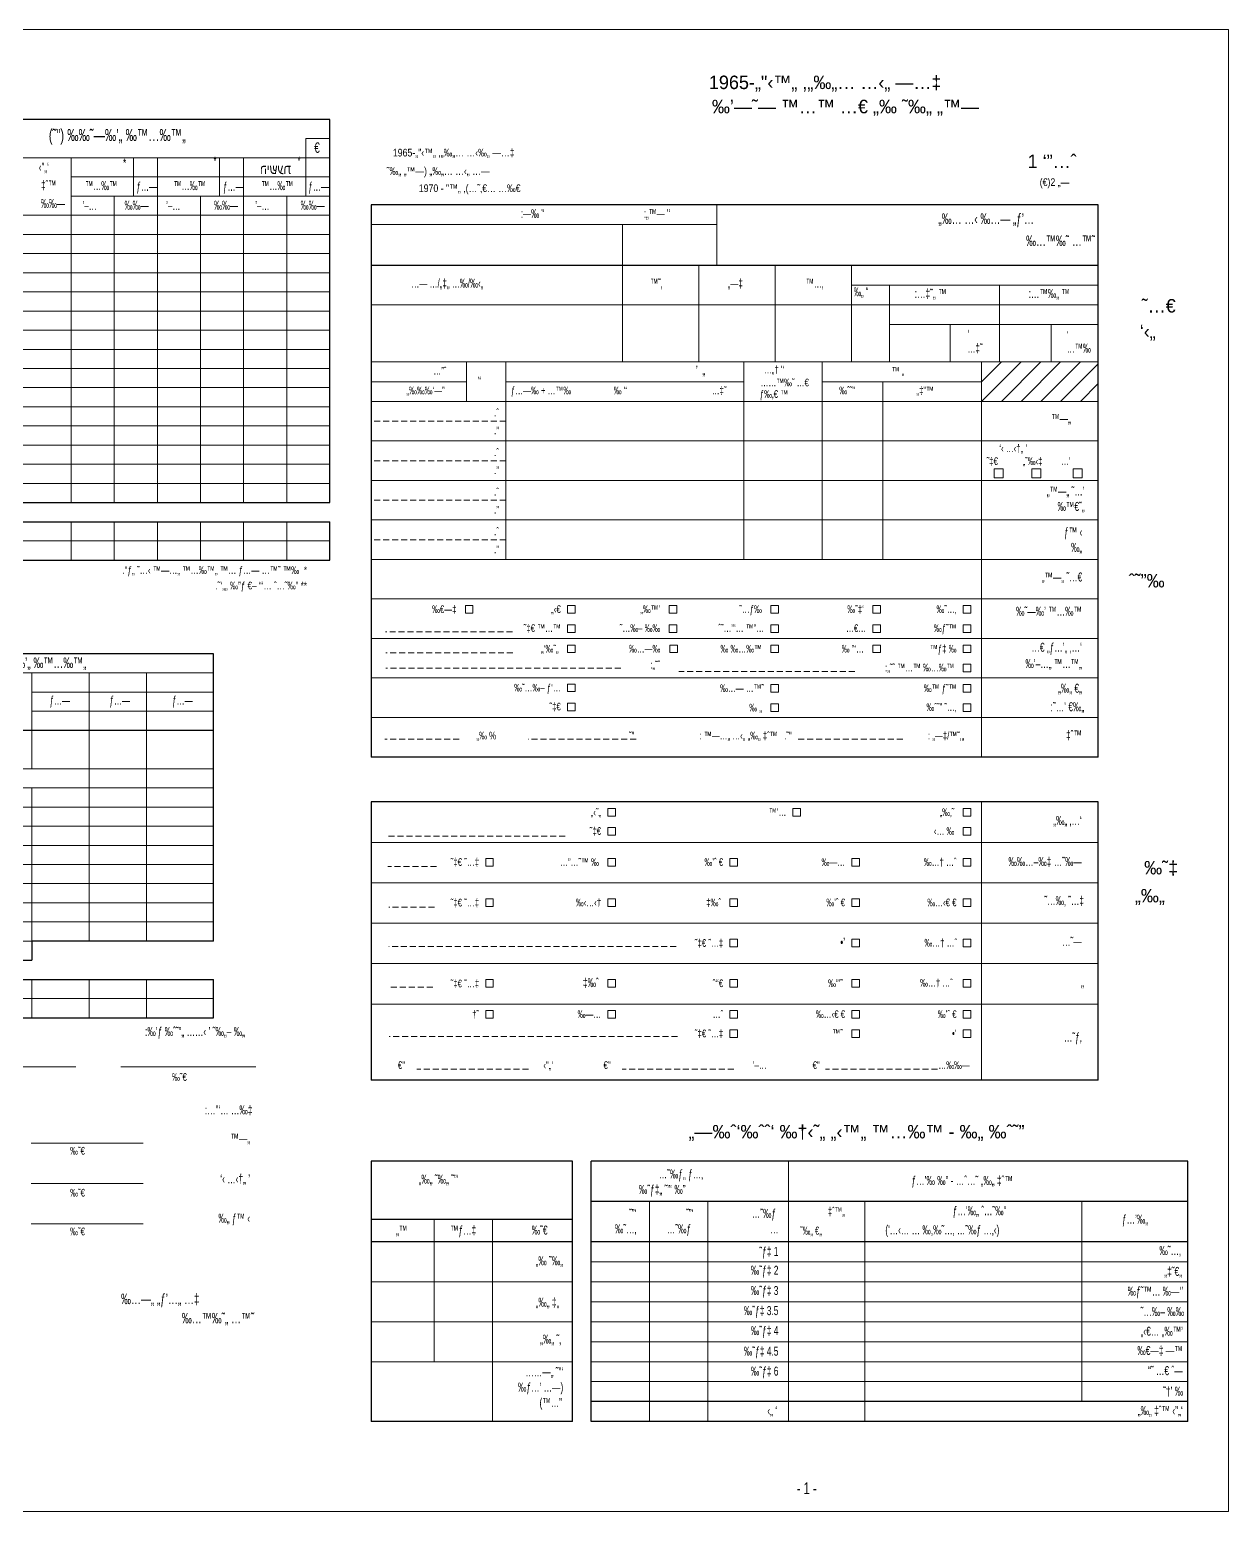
# Model space of a CAD drawing. Extents: x 7547 to 13940, y 5348 to 8442.
# Drawn here: x 11436 to 13940, y 5348 to 8442 of the extents above; entities that cross this region are included whole.
import ezdxf
from ezdxf.enums import TextEntityAlignment as Align

# ---------------------------------------------------------------- set-up
doc = ezdxf.new("R2010")
doc.units = 0
doc.header["$LTSCALE"] = 50
doc.header["$MEASUREMENT"] = 0
doc.linetypes.add('HIDDEN', pattern=[0.375, 0.25, -0.125])
doc.layers.add('AXES', color=7, linetype='CONTINUOUS')
for name, color, linetype, lineweight in [('misger-1', 11, 'CONTINUOUS', 30), ('misger-d', 1, 'CONTINUOUS', 18), ('text-1', 11, 'CONTINUOUS', 30), ('TEXT-d', 1, 'CONTINUOUS', 18)]:
    doc.layers.add(name, color=color, linetype=linetype, lineweight=lineweight)
doc.styles.add('FONT_9_HAND', font='heb.shx', dxfattribs={"width": 0.8})
doc.styles.add('HEB2', font='heb.shx', dxfattribs={"width": 1.3, "height": 2})
doc.styles.add('TEXT', font='techno.shx', dxfattribs={"width": 0.8, "height": 20})

msp = doc.modelspace()

# ---------------------------------------------------------------- linework, layer by layer
at = {"layer": 'misger-1'}
for p, q in [((12063.1, 8254.5), (9613.1, 8254.5)), ((12063.1, 7454.5), (12063.1, 8254.5)), ((12149.7, 8076.4), (12149.7, 6923.3)), ((13668.5, 8076.4), (12149.7, 8076.4)), ((13668.5, 6923.3), (13668.5, 8076.4)), ((13668.5, 7949.8), (12149.7, 7949.8)), ((9613.1, 7454.5), (12063.1, 7454.5)), ((9613.1, 7414.5), (12063.1, 7414.5)), ((12063.1, 7334.5), (12063.1, 7414.5)), ((9613.1, 7334.5), (12063.1, 7334.5)), ((11820.6, 7138.9), (9650.6, 7138.9)), ((11820.6, 6538.9), (11820.6, 7138.9)), ((11820.6, 6978.9), (9650.6, 6978.9)), ((13668.5, 6923.3), (12149.7, 6923.3)), ((13668.5, 6829.5), (12149.7, 6829.5)), ((12149.7, 6829.5), (12149.7, 6248.3)), ((13668.5, 6248.3), (13668.5, 6829.5)), ((11820.6, 6538.9), (11440.6, 6538.9)), ((11440.6, 6538.9), (11440.6, 6498.9)), ((11170.6, 6498.9), (11440.6, 6498.9)), ((9650.6, 6458.9), (11820.6, 6458.9)), ((11820.6, 6378.9), (11820.6, 6458.9)), ((9650.6, 6378.9), (11820.6, 6378.9)), ((13668.5, 6248.3), (12149.7, 6248.3)), ((12570, 6079.5), (12149.7, 6079.5)), ((12149.7, 6079.5), (12149.7, 5535.8)), ((12570, 5535.8), (12570, 6079.5)), ((13855.4, 6079.5), (12609.1, 6079.5)), ((12609.1, 5535.8), (12609.1, 6079.5)), ((13855.4, 5535.8), (13855.4, 6079.5)), ((13855.4, 5995.1), (12609.1, 5995.1)), ((12570, 5957.6), (12149.7, 5957.6)), ((12570, 5910.8), (12149.7, 5910.8)), ((13855.4, 5910.8), (12609.1, 5910.8)), ((13855.4, 5577.4), (12609.1, 5577.4)), ((12570, 5535.8), (12149.7, 5535.8)), ((13855.4, 5535.8), (12609.1, 5535.8))]:
    msp.add_line(p, q, dxfattribs=at)
at = {"layer": 'misger-d'}
for p, q in [((12013.1, 8094.5), (12013.1, 8214.5)), ((12063.1, 8214.5), (12013.1, 8214.5)), ((12063.1, 8174.5), (11253.1, 8174.5)), ((11523.1, 7454.5), (11523.1, 8174.5)), ((11653.1, 8094.5), (11653.1, 8174.5)), ((11703.1, 7454.5), (11703.1, 8174.5)), ((11833.1, 8094.5), (11833.1, 8174.5)), ((11883.1, 7454.5), (11883.1, 8174.5)), ((12063.1, 8134.5), (11523.1, 8134.5)), ((12063.1, 8094.5), (11523.1, 8094.5)), ((11613.1, 7454.5), (11613.1, 8094.5)), ((11793.1, 7454.5), (11793.1, 8094.5)), ((11973.1, 7454.5), (11973.1, 8094.5)), ((12871.6, 8076.4), (12871.6, 7949.8)), ((12063.1, 8054.5), (9613.1, 8054.5)), ((12063.1, 8014.5), (9613.1, 8014.5)), ((12871.6, 8035.1), (12149.7, 8035.1)), ((12674.7, 7748.3), (12674.7, 8035.1)), ((12063.1, 7974.5), (9613.1, 7974.5)), ((12063.1, 7934.5), (9613.1, 7934.5)), ((12834.1, 7748.3), (12834.1, 7949.8)), ((12993.5, 7748.3), (12993.5, 7949.8)), ((13152.8, 7748.3), (13152.8, 7949.8)), ((12063.1, 7894.5), (9613.1, 7894.5)), ((13668.5, 7908.6), (13152.8, 7908.6)), ((13232.5, 7748.3), (13232.5, 7908.6)), ((13462.2, 7748.3), (13462.2, 7908.6)), ((13668.5, 7867.3), (12149.7, 7867.3)), ((12063.1, 7854.5), (9613.1, 7854.5)), ((12063.1, 7814.5), (9613.1, 7814.5)), ((13668.5, 7826.1), (13232.5, 7826.1)), ((13359.1, 7748.3), (13359.1, 7826.1)), ((13570, 7748.3), (13570, 7826.1)), ((12063.1, 7774.5), (9613.1, 7774.5)), ((12063.1, 7734.5), (9613.1, 7734.5)), ((13668.5, 7748.3), (12149.7, 7748.3)), ((12348.5, 7665.8), (12348.5, 7748.3)), ((12431, 7335.8), (12431, 7748.3)), ((12927.8, 7335.8), (12927.8, 7748.3)), ((13091.9, 7335.8), (13091.9, 7748.3)), ((13424.7, 6923.3), (13424.7, 7748.3)), ((13424.7, 7665.8), (13507.2, 7748.3)), ((13424.7, 7707), (13466, 7748.3)), ((13466, 7665.8), (13548.5, 7748.3)), ((13507.2, 7665.8), (13589.7, 7748.3)), ((13548.5, 7665.8), (13631, 7748.3)), ((13589.7, 7665.8), (13668.5, 7744.5)), ((12348.5, 7707), (12149.7, 7707)), ((12927.8, 7707), (12431, 7707)), ((13424.7, 7707), (13091.9, 7707)), ((13218.5, 7335.8), (13218.5, 7707)), ((12063.1, 7694.5), (9613.1, 7694.5)), ((13631, 7665.8), (13668.5, 7703.3)), ((12063.1, 7654.5), (9613.1, 7654.5)), ((13668.5, 7665.8), (12149.7, 7665.8)), ((12063.1, 7614.5), (9613.1, 7614.5)), ((13668.5, 7583.3), (12149.7, 7583.3)), ((12063.1, 7574.5), (9613.1, 7574.5)), ((12063.1, 7534.5), (9613.1, 7534.5)), ((13451, 7525), (13451, 7506.3)), ((13469.8, 7525), (13451, 7525)), ((13469.8, 7506.3), (13469.8, 7525)), ((13529.7, 7525), (13529.7, 7506.3)), ((13548.5, 7525), (13529.7, 7525)), ((13548.5, 7506.3), (13548.5, 7525)), ((13615.7, 7525), (13615.7, 7506.3)), ((13634.5, 7525), (13615.7, 7525)), ((13634.5, 7506.3), (13634.5, 7525)), ((12063.1, 7494.5), (9613.1, 7494.5)), ((13668.5, 7500.8), (12149.7, 7500.8)), ((13451, 7506.3), (13469.8, 7506.3)), ((13529.7, 7506.3), (13548.5, 7506.3)), ((13615.7, 7506.3), (13634.5, 7506.3)), ((11523.1, 7334.5), (11523.1, 7414.5)), ((11613.1, 7334.5), (11613.1, 7414.5)), ((11703.1, 7334.5), (11703.1, 7414.5)), ((11793.1, 7334.5), (11793.1, 7414.5)), ((11883.1, 7334.5), (11883.1, 7414.5)), ((11973.1, 7334.5), (11973.1, 7414.5)), ((13668.5, 7418.3), (12149.7, 7418.3)), ((9613.1, 7374.5), (12063.1, 7374.5)), ((13668.5, 7335.8), (12149.7, 7335.8)), ((13668.5, 7253.3), (12149.7, 7253.3)), ((12346.3, 7239.6), (12346.3, 7223.7)), ((12362.2, 7239.6), (12346.3, 7239.6)), ((12362.2, 7223.7), (12362.2, 7239.6)), ((12559.5, 7239.6), (12559.5, 7223.7)), ((12575.4, 7239.6), (12559.5, 7239.6)), ((12575.4, 7223.7), (12575.4, 7239.6)), ((12772, 7239.6), (12772, 7223.7)), ((12787.9, 7239.6), (12772, 7239.6)), ((12787.9, 7223.7), (12787.9, 7239.6)), ((12984.1, 7239.6), (12984.1, 7223.7)), ((13000.1, 7239.6), (12984.1, 7239.6)), ((13000.1, 7223.7), (13000.1, 7239.6)), ((13197.2, 7239.6), (13197.2, 7223.7)), ((13213.2, 7239.6), (13197.2, 7239.6)), ((13213.2, 7223.7), (13213.2, 7239.6)), ((13402.1, 7239.6), (13386.1, 7239.6)), ((13386.1, 7239.6), (13386.1, 7223.7)), ((13402.1, 7223.7), (13402.1, 7239.6)), ((12346.3, 7223.7), (12362.2, 7223.7)), ((12559.5, 7223.7), (12575.4, 7223.7)), ((12772, 7223.7), (12787.9, 7223.7)), ((12984.1, 7223.7), (13000.1, 7223.7)), ((13197.2, 7223.7), (13213.2, 7223.7)), ((13386.1, 7223.7), (13402.1, 7223.7)), ((12575.4, 7199.5), (12559.5, 7199.5)), ((12559.5, 7199.5), (12559.5, 7183.6)), ((12559.5, 7183.6), (12575.4, 7183.6)), ((12575.4, 7183.6), (12575.4, 7199.5)), ((12787.9, 7199.5), (12772, 7199.5)), ((12772, 7199.5), (12772, 7183.6)), ((12772, 7183.6), (12787.9, 7183.6)), ((12787.9, 7183.6), (12787.9, 7199.5)), ((13000.1, 7199.5), (12984.1, 7199.5)), ((12984.1, 7199.5), (12984.1, 7183.6)), ((12984.1, 7183.6), (13000.1, 7183.6)), ((13000.1, 7183.6), (13000.1, 7199.5)), ((13213.2, 7199.5), (13197.2, 7199.5)), ((13197.2, 7199.5), (13197.2, 7183.6)), ((13197.2, 7183.6), (13213.2, 7183.6)), ((13213.2, 7183.6), (13213.2, 7199.5)), ((13402.1, 7199.5), (13386.1, 7199.5)), ((13386.1, 7199.5), (13386.1, 7183.6)), ((13386.1, 7183.6), (13402.1, 7183.6)), ((13402.1, 7183.6), (13402.1, 7199.5)), ((13668.5, 7170.8), (12149.7, 7170.8)), ((12559.5, 7157.1), (12559.5, 7141.2)), ((12575.4, 7157.1), (12559.5, 7157.1)), ((12575.4, 7141.2), (12575.4, 7157.1)), ((12773.3, 7157.1), (12773.3, 7141.2)), ((12789.3, 7157.1), (12773.3, 7157.1)), ((12789.3, 7141.2), (12789.3, 7157.1)), ((12984.1, 7157.1), (12984.1, 7141.2)), ((13000.1, 7157.1), (12984.1, 7157.1)), ((13000.1, 7141.2), (13000.1, 7157.1)), ((13197.2, 7157.1), (13197.2, 7141.2)), ((13213.2, 7157.1), (13197.2, 7157.1)), ((13213.2, 7141.2), (13213.2, 7157.1)), ((13402.1, 7157.1), (13386.1, 7157.1)), ((13386.1, 7157.1), (13386.1, 7141.2)), ((13402.1, 7141.2), (13402.1, 7157.1)), ((12559.5, 7141.2), (12575.4, 7141.2)), ((12773.3, 7141.2), (12789.3, 7141.2)), ((12984.1, 7141.2), (13000.1, 7141.2)), ((13197.2, 7141.2), (13213.2, 7141.2)), ((13386.1, 7141.2), (13402.1, 7141.2)), ((13386.1, 7117), (13386.1, 7101.1)), ((13402.1, 7117), (13386.1, 7117)), ((13402.1, 7101.1), (13402.1, 7117)), ((11820.6, 7098.9), (11170.6, 7098.9)), ((11440.6, 6898.9), (11440.6, 7098.9)), ((11560.6, 6538.9), (11560.6, 7098.9)), ((11680.6, 6538.9), (11680.6, 7098.9)), ((13668.5, 7088.3), (12149.7, 7088.3)), ((13386.1, 7101.1), (13402.1, 7101.1)), ((11820.6, 7058.9), (11440.6, 7058.9)), ((12559.5, 7075.7), (12559.5, 7059.8)), ((12575.4, 7075.7), (12559.5, 7075.7)), ((12559.5, 7059.8), (12575.4, 7059.8)), ((12575.4, 7059.8), (12575.4, 7075.7)), ((12984.1, 7074.6), (12984.1, 7058.7)), ((13000.1, 7074.6), (12984.1, 7074.6)), ((12984.1, 7058.7), (13000.1, 7058.7)), ((13000.1, 7058.7), (13000.1, 7074.6)), ((13402.1, 7074.6), (13386.1, 7074.6)), ((13386.1, 7074.6), (13386.1, 7058.7)), ((13386.1, 7058.7), (13402.1, 7058.7)), ((13402.1, 7058.7), (13402.1, 7074.6)), ((12559.5, 7035.6), (12559.5, 7019.7)), ((12575.4, 7035.6), (12559.5, 7035.6)), ((12575.4, 7019.7), (12575.4, 7035.6)), ((12984.1, 7034.1), (12984.1, 7018.1)), ((13000.1, 7034.1), (12984.1, 7034.1)), ((13000.1, 7018.1), (13000.1, 7034.1)), ((13402.1, 7034.5), (13386.1, 7034.5)), ((13386.1, 7034.5), (13386.1, 7018.6)), ((13402.1, 7018.6), (13402.1, 7034.5)), ((11820.6, 7018.9), (11440.6, 7018.9)), ((13668.5, 7005.8), (12149.7, 7005.8)), ((12559.5, 7019.7), (12575.4, 7019.7)), ((12984.1, 7018.1), (13000.1, 7018.1)), ((13386.1, 7018.6), (13402.1, 7018.6)), ((11820.6, 6898.9), (9650.6, 6898.9)), ((11820.6, 6858.9), (9650.6, 6858.9)), ((11440.6, 6538.9), (11440.6, 6858.9)), ((11820.6, 6818.9), (9650.6, 6818.9)), ((12643.8, 6815.9), (12643.8, 6799.9)), ((12659.7, 6815.9), (12643.8, 6815.9)), ((12659.7, 6799.9), (12659.7, 6815.9)), ((13046.5, 6815.9), (13030.5, 6815.9)), ((13030.5, 6815.9), (13030.5, 6799.9)), ((13046.5, 6799.9), (13046.5, 6815.9)), ((13402.1, 6815.9), (13386.1, 6815.9)), ((13386.1, 6815.9), (13386.1, 6799.9)), ((13402.1, 6799.9), (13402.1, 6815.9)), ((13424.7, 6248.3), (13424.7, 6829.5)), ((11820.6, 6778.9), (9650.6, 6778.9)), ((12643.8, 6799.9), (12659.7, 6799.9)), ((12643.8, 6775.8), (12643.8, 6759.8)), ((12659.7, 6775.8), (12643.8, 6775.8)), ((12659.7, 6759.8), (12659.7, 6775.8)), ((13030.5, 6799.9), (13046.5, 6799.9)), ((13386.1, 6799.9), (13402.1, 6799.9)), ((13386.1, 6775.8), (13386.1, 6759.8)), ((13402.1, 6775.8), (13386.1, 6775.8)), ((13402.1, 6759.8), (13402.1, 6775.8)), ((13668.5, 6745.1), (12149.7, 6745.1)), ((12643.8, 6759.8), (12659.7, 6759.8)), ((13386.1, 6759.8), (13402.1, 6759.8)), ((11820.6, 6738.9), (9650.6, 6738.9)), ((11820.6, 6698.9), (9650.6, 6698.9)), ((12404.7, 6711.7), (12388.8, 6711.7)), ((12388.8, 6711.7), (12388.8, 6695.7)), ((12388.8, 6695.7), (12404.7, 6695.7)), ((12404.7, 6695.7), (12404.7, 6711.7)), ((12643.8, 6711.7), (12643.8, 6695.7)), ((12659.7, 6711.7), (12643.8, 6711.7)), ((12643.8, 6695.7), (12659.7, 6695.7)), ((12659.7, 6695.7), (12659.7, 6711.7)), ((12898.8, 6711.7), (12898.8, 6695.7)), ((12914.7, 6711.7), (12898.8, 6711.7)), ((12898.8, 6695.7), (12914.7, 6695.7)), ((12914.7, 6695.7), (12914.7, 6711.7)), ((13153.4, 6711.7), (13153.4, 6695.7)), ((13169.3, 6711.7), (13153.4, 6711.7)), ((13153.4, 6695.7), (13169.3, 6695.7)), ((13169.3, 6695.7), (13169.3, 6711.7)), ((13402.1, 6711.7), (13386.1, 6711.7)), ((13386.1, 6711.7), (13386.1, 6695.7)), ((13386.1, 6695.7), (13402.1, 6695.7)), ((13402.1, 6695.7), (13402.1, 6711.7)), ((11820.6, 6658.9), (9650.6, 6658.9)), ((13668.5, 6660.8), (12149.7, 6660.8)), ((12404.7, 6627.3), (12388.8, 6627.3)), ((12388.8, 6627.3), (12388.8, 6611.4)), ((12404.7, 6611.4), (12404.7, 6627.3)), ((12643.8, 6627.3), (12643.8, 6611.4)), ((12659.7, 6627.3), (12643.8, 6627.3)), ((12659.7, 6611.4), (12659.7, 6627.3)), ((12898.8, 6627.3), (12898.8, 6611.4)), ((12914.7, 6627.3), (12898.8, 6627.3)), ((12914.7, 6611.4), (12914.7, 6627.3)), ((13153.4, 6627.3), (13153.4, 6611.4)), ((13169.3, 6627.3), (13153.4, 6627.3)), ((13169.3, 6611.4), (13169.3, 6627.3)), ((13402.1, 6627.3), (13386.1, 6627.3)), ((13386.1, 6627.3), (13386.1, 6611.4)), ((13402.1, 6611.4), (13402.1, 6627.3)), ((11820.6, 6618.9), (9650.6, 6618.9)), ((12388.8, 6611.4), (12404.7, 6611.4)), ((12643.8, 6611.4), (12659.7, 6611.4)), ((12898.8, 6611.4), (12914.7, 6611.4)), ((13153.4, 6611.4), (13169.3, 6611.4)), ((13386.1, 6611.4), (13402.1, 6611.4)), ((11820.6, 6578.9), (9650.6, 6578.9)), ((13668.5, 6576.4), (12149.7, 6576.4)), ((11440.6, 6538.9), (11170.6, 6538.9)), ((12914.7, 6542.9), (12898.8, 6542.9)), ((12898.8, 6542.9), (12898.8, 6527)), ((12914.7, 6527), (12914.7, 6542.9)), ((13169.3, 6542.9), (13153.4, 6542.9)), ((13153.4, 6542.9), (13153.4, 6527)), ((13169.3, 6527), (13169.3, 6542.9)), ((13402.1, 6542.9), (13386.1, 6542.9)), ((13386.1, 6542.9), (13386.1, 6527)), ((13402.1, 6527), (13402.1, 6542.9)), ((12898.8, 6527), (12914.7, 6527)), ((13153.4, 6527), (13169.3, 6527)), ((13386.1, 6527), (13402.1, 6527)), ((13668.5, 6492), (12149.7, 6492)), ((11440.6, 6378.9), (11440.6, 6458.9)), ((11560.6, 6378.9), (11560.6, 6458.9)), ((11680.6, 6378.9), (11680.6, 6458.9)), ((12404.7, 6458.6), (12388.8, 6458.6)), ((12388.8, 6458.6), (12388.8, 6442.6)), ((12388.8, 6442.6), (12404.7, 6442.6)), ((12404.7, 6442.6), (12404.7, 6458.6)), ((12643.8, 6458.6), (12643.8, 6442.6)), ((12659.7, 6458.6), (12643.8, 6458.6)), ((12643.8, 6442.6), (12659.7, 6442.6)), ((12659.7, 6442.6), (12659.7, 6458.6)), ((12898.8, 6458.6), (12898.8, 6442.6)), ((12914.7, 6458.6), (12898.8, 6458.6)), ((12898.8, 6442.6), (12914.7, 6442.6)), ((12914.7, 6442.6), (12914.7, 6458.6)), ((13153.4, 6458.6), (13153.4, 6442.6)), ((13169.3, 6458.6), (13153.4, 6458.6)), ((13153.4, 6442.6), (13169.3, 6442.6)), ((13169.3, 6442.6), (13169.3, 6458.6)), ((13386.1, 6458.6), (13386.1, 6442.6)), ((13402.1, 6458.6), (13386.1, 6458.6)), ((13386.1, 6442.6), (13402.1, 6442.6)), ((13402.1, 6442.6), (13402.1, 6458.6)), ((9650.6, 6418.9), (11820.6, 6418.9)), ((13668.5, 6407.6), (12149.7, 6407.6)), ((12388.8, 6394), (12388.8, 6378.1)), ((12404.7, 6394), (12388.8, 6394)), ((12388.8, 6378.1), (12404.7, 6378.1)), ((12404.7, 6378.1), (12404.7, 6394)), ((12643.8, 6394), (12643.8, 6378.1)), ((12659.7, 6394), (12643.8, 6394)), ((12643.8, 6378.1), (12659.7, 6378.1)), ((12659.7, 6378.1), (12659.7, 6394)), ((12898.8, 6394), (12898.8, 6378.1)), ((12914.7, 6394), (12898.8, 6394)), ((12898.8, 6378.1), (12914.7, 6378.1)), ((12914.7, 6378.1), (12914.7, 6394)), ((13153.4, 6394), (13153.4, 6378.1)), ((13169.3, 6394), (13153.4, 6394)), ((13153.4, 6378.1), (13169.3, 6378.1)), ((13169.3, 6378.1), (13169.3, 6394)), ((13386.1, 6394), (13386.1, 6378.1)), ((13402.1, 6394), (13386.1, 6394)), ((13386.1, 6378.1), (13402.1, 6378.1)), ((13402.1, 6378.1), (13402.1, 6394)), ((12914.7, 6353.9), (12898.8, 6353.9)), ((12898.8, 6353.9), (12898.8, 6338)), ((12914.7, 6338), (12914.7, 6353.9)), ((13169.3, 6353.9), (13153.4, 6353.9)), ((13153.4, 6353.9), (13153.4, 6338)), ((13169.3, 6338), (13169.3, 6353.9)), ((13402.1, 6353.9), (13386.1, 6353.9)), ((13386.1, 6353.9), (13386.1, 6338)), ((13402.1, 6338), (13402.1, 6353.9)), ((12898.8, 6338), (12914.7, 6338)), ((13153.4, 6338), (13169.3, 6338)), ((13386.1, 6338), (13402.1, 6338)), ((13021.6, 5535.8), (13021.6, 6079.5)), ((12731, 5535.8), (12731, 5995.1)), ((12852.8, 5535.8), (12852.8, 5995.1)), ((13181, 5535.8), (13181, 5995.1)), ((13634.2, 5577.4), (13634.2, 5995.1)), ((12281, 5660.8), (12281, 5957.6)), ((12402.8, 5535.8), (12402.8, 5957.6)), ((13855.4, 5869.1), (12609.1, 5869.1)), ((12570, 5827.4), (12149.7, 5827.4)), ((13855.4, 5827.4), (12609.1, 5827.4)), ((13855.4, 5785.8), (12609.1, 5785.8)), ((12570, 5744.1), (12149.7, 5744.1)), ((13855.4, 5744.1), (12609.1, 5744.1)), ((13855.4, 5702.4), (12609.1, 5702.4)), ((12570, 5660.8), (12149.7, 5660.8)), ((13855.4, 5660.8), (12609.1, 5660.8)), ((13855.4, 5619.1), (12609.1, 5619.1))]:
    msp.add_line(p, q, dxfattribs=at)
at = {"layer": 'misger-d', "color": 9, "linetype": 'HIDDEN'}
for p, q in [((12431, 7624.5), (12149.7, 7624.5)), ((12431, 7542), (12149.7, 7542)), ((12431, 7459.5), (12149.7, 7459.5)), ((12431, 7377), (12149.7, 7377)), ((12444.5, 7184.5), (12179.2, 7184.5)), ((12445.8, 7140.7), (12180.5, 7140.7)), ((12671.2, 7108.6), (12180.5, 7108.6)), ((13159.7, 7101.9), (12792.6, 7101.9)), ((12333.1, 6960.7), (12177.9, 6960.7)), ((12703.2, 6960.7), (12477.7, 6960.7)), ((13260.1, 6960.7), (13039.9, 6960.7)), ((12554.5, 6757.8), (12183.8, 6757.8)), ((12285.8, 6694.9), (12184.6, 6694.9)), ((12282, 6610.1), (12186.5, 6610.1)), ((12786.9, 6527.8), (12186.2, 6527.8)), ((12278.2, 6442.5), (12186, 6442.5)), ((12789.2, 6339.6), (12186.9, 6339.6)), ((12478.4, 6271.6), (12244.8, 6271.6)), ((12907.2, 6271.6), (12673.7, 6271.6)), ((13332.3, 6271.6), (13098.8, 6271.6))]:
    msp.add_line(p, q, dxfattribs=at)
at = {"layer": 'misger-d'}
msp.add_lwpolyline([(7546.6, 5348.3), (13940.2, 5348.3), (13940.2, 8442), (7546.6, 8442)], close=True, dxfattribs=at)
at = {"layer": 'TEXT-d', "color": 9}
for p, q in [((10869.4, 6276.4), (11532.7, 6276.4)), ((11626.4, 6276.4), (11908.5, 6276.4)), ((11439.2, 6117), (11673.6, 6117)), ((11439.2, 6032.6), (11673.6, 6032.6)), ((11439.2, 5948.3), (11673.6, 5948.3))]:
    msp.add_line(p, q, dxfattribs=at)

# ---------------------------------------------------------------- texts
at = {"layer": 'AXES', "color": 3, "linetype": 'Continuous', "style": 'FONT_9_HAND', "width": 0.705882}
for s, height, p in [('(˜") ‰‰˜—‰’„ ‰™…‰™„', 25, (11476.2, 8209.4)), ('€', 22, (12030.7, 8184.7)), ('- 1 -', 25, (13038.4, 5384.2))]:
    msp.add_text(s, height=height, dxfattribs=at).set_placement(p)
at = {"layer": 'text-1', "ltscale": 8, "style": 'HEB2'}
for s, p in [('1965-„"‹™„ ,„‰„… …‹„ —…‡^J', (13351.1, 8317.9)), ('‰’—˜— ™…™ …€ „‰ ˜‰„ „™—', (13419.2, 8267.4)), ('„—‰ˆ‘‰ˆˆ‘ ‰†‹˜„ „‹™„ ™…‰™ - ‰„ ‰ˆ˜”', (13514.3, 6126.9))]:
    msp.add_text(s, height=28.125, dxfattribs=at).set_placement(p, align=Align.RIGHT)
for s, p in [('˜…€^J', (13759.1, 7851.4)), ('‘‹„', (13755, 7798.1)), ('ˆ˜”‰^J', (13731.9, 7277.3)), ('‰˜‡', (13764.2, 6678.1)), ('„‰„^J', (13744.8, 6619.7))]:
    msp.add_text(s, height=28.12, dxfattribs=at).set_placement(p)
at = {"layer": 'TEXT-d', "style": 'FONT_9_HAND'}
for s, height, width, p in [('*', 18, 0.722222, (11631.2, 8154.9)), ('*', 18, 0.722222, (11820, 8158.9)), ('*', 18, 0.722222, (11995.7, 8159.4)), ('„‰… …‹ ‰…— „ƒ’…', 22, 0.705882, (13334.5, 8036.3)), ('‰…™‰˜ …™˜', 22, 0.705882, (13517.5, 7990.2)), ('(˜") ‰‰˜—‰’„ ‰™…‰™„', 22, 0.705882, (11302.9, 7109.1)), ('‰…—„ „ƒ’…„ …‡^J', 22, 0.705882, (11627.1, 5780.9)), ('‰…™‰˜„ …™˜', 22, 0.705882, (11754.2, 5740.7))]:
    msp.add_text(s, height=height, dxfattribs=dict(at, width=width)).set_placement(p)
at = {"layer": 'TEXT-d', "ltscale": 8, "style": 'HEB2'}
for s, height, width, p in [('1965-„"‹™„ ,„‰„… …‹‰„ —…‡^J', 16, 0.854083, (12194.9, 8177.2)), ('‹"„‘', 18.75, 0.668035, (11455.4, 8145.6)), ('˜‰„ „™—) „‰„… …‹„ …—^J', 16, 0.854083, (12181.9, 8138.8)), ('‡ˆ™', 18.75, 0.668035, (11460.1, 8108.3)), ('™…‰™', 18.75, 0.668035, (11552.2, 8106.9)), ('ƒ…—', 18.75, 0.668035, (11659.4, 8105.4)), ('™…‰™', 18.75, 0.668035, (11736.9, 8106.9)), ('ƒ…—', 18.75, 0.668035, (11840.2, 8105.4)), ('™…‰™', 18.75, 0.668035, (11920.1, 8106.9)), ('ƒ…—', 18.75, 0.668035, (12018.4, 8105.4)), ('1970 - "™„ ,(…˜‚€… …‰€', 16, 0.854083, (12249.1, 8102.9)), ('(€)2 „—', 16, 0.854083, (13546.1, 8115.6)), ('‰‰—', 18.75, 0.668035, (11459.8, 8069.9)), ('’–…', 18.75, 0.668035, (11546.6, 8065.5)), ('‰‰—', 18.75, 0.668035, (11634.5, 8066)), ('’–…', 18.75, 0.668035, (11721.2, 8065.5)), ('‰‰—', 18.75, 0.668035, (11821.3, 8066)), ('’–…', 18.75, 0.668035, (11907.4, 8065.5)), ('‰‰—', 18.75, 0.668035, (12002.2, 8066)), (":—‰ '‘", 18.75, 0.668035, (12462.3, 8048.8)), (":„™— '‘", 18.75, 0.668035, (12719.1, 8048.8)), ('…— …/„‡„ …‰/‰‹„', 18.75, 0.668035, (12233.3, 7903.3)), ('™˜‚', 18.75, 0.668035, (12732.3, 7903.3)), ('„—‡', 18.75, 0.668035, (12894.4, 7903.3)), ('™…‚^J', 18.75, 0.668035, (13057.5, 7903.3)), ("‰„ '‘", 18.75, 0.552024, (13158.1, 7885.4)), (':…‡˜„ ™', 18.75, 0.7, (13285, 7881.8)), (':…™‰„ ™', 18.75, 0.7, (13523, 7881.8)), ('‘^J', 18.75, 0.668035, (13395.3, 7796.8)), ('‘^J', 16, 0.765388, (13602.6, 7796.8)), ('…‡˜', 18.75, 0.668035, (13395.3, 7767.7)), ('…™‰', 18.75, 0.668035, (13602.6, 7767.7)), ('…”ˆ^J', 16, 0.765388, (12279.5, 7721.6)), (' ’  „^J', 18.75, 0.7, (12822.9, 7721.6)), ("…„† '‘", 16, 0.765388, (12970.1, 7724.3)), (' ™ „^J', 16, 0.765388, (13232.2, 7721.6)), ("'‘", 16, 0.765388, (12372.3, 7701.1)), ('……™‰˜ …€', 16, 0.765388, (12963, 7697.3)), ('„‰‰‰‘—”^J', 16, 0.765388, (12223.2, 7680.7)), ('ƒ…—‰ + …™‰', 16, 0.765388, (12441.4, 7680.7)), ("‰ '‘", 16, 0.765388, (12656.4, 7680.7)), ('…‡˜', 16, 0.765388, (12861.1, 7680.7)), ('ƒ‰‚€ ™', 16, 0.765388, (12961.3, 7673.2)), ('‰ˆ˜”', 16, 0.765388, (13127.3, 7680.7)), ('„‡”™^J', 16, 0.765388, (13288.5, 7680.7)), ('.ˆ^J', 16, 0.765388, (12406.4, 7634.5)), ('.”^J', 16, 0.765388, (12406.4, 7597)), ('™—„^J', 18.75, 0.7, (13570.3, 7620.9)), ('.ˆ^J', 16, 0.765388, (12406.4, 7551.6)), ('˜‡€', 16, 0.765388, (13435.3, 7533.1)), ('‘‹ …‹†„ ’^J', 16, 0.765388, (13461.7, 7559.9)), ('„˜‰‹‡^J', 16, 0.765388, (13510.2, 7533.1)), ('…’^J', 16, 0.765388, (13590.5, 7533.1)), ('.”^J', 16, 0.765388, (12406.4, 7514.1)), ('.ˆ^J', 16, 0.765388, (12406.4, 7469)), ('.”^J', 16, 0.765388, (12406.4, 7431.4)), ('.ˆ^J', 16, 0.765388, (12406.4, 7386.5)), ('.”^J', 16, 0.765388, (12406.4, 7348.9)), ('ƒ…—', 18.75, 0.668035, (11478, 7032.3)), ('ƒ…—', 18.75, 0.668035, (11603.1, 7032.3)), ('ƒ…—', 18.75, 0.668035, (11733.9, 7032.3)), ('‰˜€^J', 16, 0.765388, (11733.6, 6247.2)), ('‰˜€^J', 16, 0.765388, (11520.8, 6093.2)), ('„‰„ ˜‰„ ˜”‘', 18.75, 0.7, (12248.5, 6032.6)), ('…˜‰ƒ„ ƒ…‚', 18.75, 0.7, (12750.2, 6043.3)), ('ƒ…’‰ ‰” - …ˆ…˜ „‰„ ‡ˆ™^J', 18.75, 0.7, (13278.3, 6029.8)), ('‰˜€^J', 16, 0.765388, (11520.8, 6005.6)), ('‰˜ƒ‡„ ˜”‘ ‰”^J', 18.75, 0.7, (12708.8, 6011.2)), ('‰˜€^J', 16, 0.765388, (11520.8, 5924.8)), ('„™^J', 18.75, 0.7, (12201.8, 5926.2)), ('™ƒ…‡', 18.75, 0.7, (12314.4, 5926.2)), ('‰˜€^J', 18.75, 0.7, (12485, 5926.2)), ('˜‰„ €„^J', 17, 0.7, (13045.8, 5925.9)), ("('…‹… … ‰,‰˜…‚ …˜‰ƒ …‚‹)", 18.75, 0.7, (13223.5, 5926.8))]:
    msp.add_text(s, height=height, dxfattribs=dict(at, width=width)).set_placement(p)
msp.add_text('1 ‘”…ˆ', height=28.12, dxfattribs=at).set_placement((13520.9, 8153.1))
at = {"layer": 'TEXT-d', "style": 'TEXT', "text_generation_flag": 2, "width": 0.8}
msp.add_text('תעשיה', height=20, dxfattribs=at).set_placement((11982.1, 8140.4))
at = {"layer": 'TEXT-d', "ltscale": 8, "style": 'HEB2'}
for s, height, width, p in [('„™—„ ˜…’', 18.75, 0.7, (13639.9, 7469.2)), ('‰™€˜„', 18.75, 0.7, (13639.9, 7437.1)), (' ƒ™ ‹^J', 18.75, 0.7, (13639.9, 7383.8)), ('‰„^J', 18.75, 0.7, (13639.9, 7351.7)), ('.“ƒ„ ˜…‹ ™—…„ ™…‰™„ ™… ƒ…— …™˜ ™‰  *', 16, 0.79686, (12015.6, 7305.5)), ('„™—„ ˜…€^J', 18.75, 0.7, (13639.9, 7289.8)), ('.˜‘„„ ‰”ƒ €– “‘… ˆ…˜‰” **', 16, 0.79686, (12015.6, 7273.3)), ('‰€—‡^J', 16, 0.765388, (12332.4, 7224)), ('„‹€', 16, 0.765388, (12545.6, 7224)), ('„‰™’^J', 16, 0.765388, (12758.1, 7224)), ('˜…ƒ‰^J', 16, 0.765388, (12970.3, 7224)), ('‰˜‡‘^J', 16, 0.765388, (13183.4, 7224)), ('‰˜…‚', 16, 0.765388, (13372.3, 7224)), ('‰˜—‰’ ™…‰™^J', 18.75, 0.7, (13639, 7218.3)), ('˜‡€ ™…™', 16, 0.765388, (12545.6, 7184.5)), ('˜…‰– ‰‰^J', 16, 0.765388, (12758.1, 7184.5)), ('ˆ˜…”‘… ™”…', 16, 0.765388, (12970.3, 7184.5)), ('…€…', 16, 0.765388, (13183.4, 7184.5)), ('‰ƒ˜™', 16, 0.765388, (13372.3, 7184.5)), ('„‘‰˜„^J', 16, 0.765388, (12545.6, 7141.5)), ('‰…—‰^J', 16, 0.765388, (12758.1, 7141.5)), ('‰ ‰…‰™^J', 16, 0.765388, (12970.3, 7141.5)), ('‰ ”‘…^J', 16, 0.765388, (13183.4, 7141.5)), ('™ƒ‡ ‰', 16, 0.765388, (13372.3, 7141.5)), ('…€ „ƒ…’„ ‚…‘^J', 18.75, 0.7, (13639, 7143.1)), (':„˜ˆ^J', 16, 0.765388, (12758.1, 7107.9)), (':„˜ˆ ™…™ ‰…‰™^J', 16, 0.765388, (13372.3, 7102)), ('‰’–…„ ™…™„^J', 18.75, 0.7, (13639, 7109)), ('‰˜…‰– ƒ‘…', 16, 0.765388, (12545.6, 7060.1)), ('‰…— …™˜', 16, 0.765388, (12970.3, 7059)), ('‰™ ƒ˜™', 16, 0.765388, (13372.3, 7059)), ('„‰„ €„^J', 18.75, 0.7, (13639, 7057.5)), ('˜‡€', 16, 0.765388, (12545.6, 7020.6)), ('‰ „^J', 16, 0.765388, (12970.3, 7018.4)), ('‰ˆ˜” ˜…‚', 16, 0.765388, (13372.3, 7019.5)), (':˜…’ €‰„', 18.75, 0.7, (13639, 7018.9)), ('„‰ %', 16, 0.765388, (12410.4, 6960)), ('˜"                              : ™—…„ …‹„ „‰„ ‡ˆ™   .˜"^J', 16, 0.765388, (13032.6, 6960)), (': „—‡/™˜‚„^J', 16, 0.765388, (13392.8, 6960)), ('‡ˆ™^J', 18.75, 0.7, (13639, 6960)), ('„‹˜„', 16, 0.765388, (12629.9, 6800.2)), ('™’…', 16, 0.765388, (13016.7, 6800.2)), ('„‰‚˜^J', 16, 0.765388, (13372.3, 6800.2)), ('˜‡€', 16, 0.765388, (12629.9, 6760.8)), ('‹… ‰^J', 16, 0.765388, (13372.3, 6760.8)), ('„‰„ ‚…‘^J', 18.75, 0.7, (13638.7, 6781.5)), ('‰‰…–‰‡ …˜‰—^J', 18.75, 0.7, (13638.7, 6695.6)), ('˜‡€ ˜…‡', 16, 0.765388, (12374.9, 6696)), ('…”…˜™ ‰^J', 16, 0.765388, (12629.9, 6696)), ('‰’ˆ €', 16, 0.765388, (12884.9, 6696)), ('‰—…', 16, 0.765388, (13139.5, 6696)), ('‰…† …ˆ', 16, 0.765388, (13372.3, 6696)), ('˜‡€ ˜…‡', 16, 0.765388, (12374.9, 6611.3)), ('‰‹…‹†', 16, 0.765388, (12629.9, 6611.7)), ('‡‰ˆ^J', 16, 0.765388, (12884.9, 6611.7)), ('‰’ˆ €', 16, 0.765388, (13139.5, 6611.7)), ('‰…‹€ €', 16, 0.765388, (13372.3, 6611.7)), ('˜…‰‚ ˜…‡', 18.75, 0.7, (13638.7, 6614.1)), ('˜‡€ ˜…‡', 16, 0.765388, (12884.9, 6527)), ('•’', 18.75, 0.7, (13139.5, 6527.3)), ('‰…† …ˆ', 16, 0.765388, (13373.6, 6527.6)), ('…˜—^J', 18.75, 0.7, (13638.7, 6528.8)), ('˜‡€ ˜…‡', 16, 0.765388, (12374.9, 6442.4)), ('‡‰ˆ^J', 18.75, 0.7, (12629.9, 6442.9)), ('ˆ‘‘€', 16, 0.765388, (12884.9, 6442.9)), ('‰”’˜^J', 16, 0.765388, (13139.5, 6442.9)), ('‰…† …ˆ', 16, 0.765388, (13364.4, 6443.9)), ('‚‚', 18.75, 0.7, (13638.7, 6444.1)), ('†˜', 16, 0.765388, (12374.9, 6378.4)), ('‰—…', 16, 0.765388, (12629.9, 6378.4)), ('…ˆ', 16, 0.765388, (12884.9, 6378.4)), ('‰…‹€ €', 16, 0.765388, (13139.5, 6378.4)), ('‰’ˆ €', 16, 0.765388, (13372.3, 6378.4)), (':‰’ƒ ‰ˆ˜”„ ……‹ ’ ˜‰„– ‰„', 18.75, 0.7, (11885.9, 6340.9)), ('˜‡€ ˜…‡', 16, 0.765388, (12884.9, 6338.2)), ('™˜^J', 16, 0.765388, (13139.5, 6338.9)), ('•’', 16, 0.765388, (13372.3, 6338.3)), ('…˜ƒ‚^J', 18.75, 0.7, (13638.7, 6329.1)), ('€"^J', 16, 0.765388, (12224.8, 6272.1)), ('‹"„‘', 16, 0.765388, (12529.7, 6272)), ('€"^J', 16, 0.765388, (12654.3, 6272.1)), ('’–…^J', 16, 0.765388, (12980.3, 6272)), ('€"^J', 16, 0.765388, (13091.2, 6272.1)), ('…‰‰—', 16, 0.765388, (13399.9, 6272.1)), (' :…”‘… …‰‡', 18.75, 0.7, (11901.6, 6177)), ('™—„^J', 18.75, 0.7, (11901.6, 6118.2)), ('‘‹ …‹†„ ’^J', 18.75, 0.7, (11901.6, 6033.3)), ('˜”‘', 18.75, 0.7, (12703.7, 5961.1)), ('˜”‘', 18.75, 0.7, (12822.8, 5961.1)), ('…˜‰ƒ^J', 18.75, 0.7, (13000.3, 5961.1)), ('‡ˆ™„', 17, 0.7, (13138.9, 5966.3)), ('ƒ…’‰„ ˆ…˜‰”^J', 18.75, 0.7, (13481.3, 5966.6)), ('‰„ ƒ™ ‹^J', 18.75, 0.7, (11901.6, 5951)), ('‰˜…‚', 18.75, 0.7, (12703.7, 5928.9)), ('…˜‰ƒ^J', 18.75, 0.7, (12822.8, 5928.9)), ('…', 18.7, 0.7, (13000.3, 5928.9)), ('ƒ…’‰„^J', 18.75, 0.7, (13777.4, 5948.9)), ('„‰ ˜‰„', 18.75, 0.7, (12550.4, 5862.1)), ('˜ƒ‡ 1', 18.75, 0.7, (13000.3, 5881.7)), ('‰˜…‚^J', 18.75, 0.7, (13845.8, 5883.6)), ('‰˜ƒ‡ 2', 18.75, 0.7, (13000.3, 5842.3)), ('„‡˜€„', 18.75, 0.7, (13843.3, 5839.9)), ('‰˜ƒ‡ 3', 18.75, 0.7, (13000.3, 5800.1)), ('‰ƒ˜™… ‰—‘’', 18.75, 0.7, (13845.8, 5798.8)), (' „‰„ ‡„^J', 18.75, 0.7, (12547.5, 5775.5)), ('‰˜ƒ‡ 3.5', 18.75, 0.7, (13000.3, 5758)), ('˜…‰– ‰‰', 18.75, 0.7, (13847.5, 5756)), ('‰˜ƒ‡ 4', 18.75, 0.7, (13000.3, 5716.3)), ('„‹€… „‰™’', 18.75, 0.7, (13845.4, 5715.1)), ('„‰„ ˜‚^J', 18.75, 0.7, (12551.3, 5698.6)), ('‰˜ƒ‡ 4.5', 18.75, 0.7, (13000.3, 5673.3)), ('‰€—‡ —™', 18.75, 0.7, (13844.6, 5674.8)), ('……—„ ˜”‘', 18.75, 0.7, (12550.9, 5630.4)), ('‰˜ƒ‡ 6', 18.75, 0.7, (13000.3, 5631.7)), ('“˜ …€ ˆ—', 18.75, 0.7, (13844.5, 5632.7)), ('‰ƒ…’ …—)', 18.75, 0.7, (12550.9, 5598.3)), ('˜†’ ‰', 18.75, 0.7, (13845.8, 5589.8)), ('(™…”', 18.75, 0.7, (12548.1, 5566.1)), ('„‰„ ‡ˆ™ ‹"„‘', 18.75, 0.7, (13844.9, 5549.3)), ('‹„ ‘', 18.75, 0.7, (12997.6, 5549.3))]:
    msp.add_text(s, height=height, dxfattribs=dict(at, width=width)).set_placement(p, align=Align.RIGHT)

doc.saveas('drawing.dxf')
